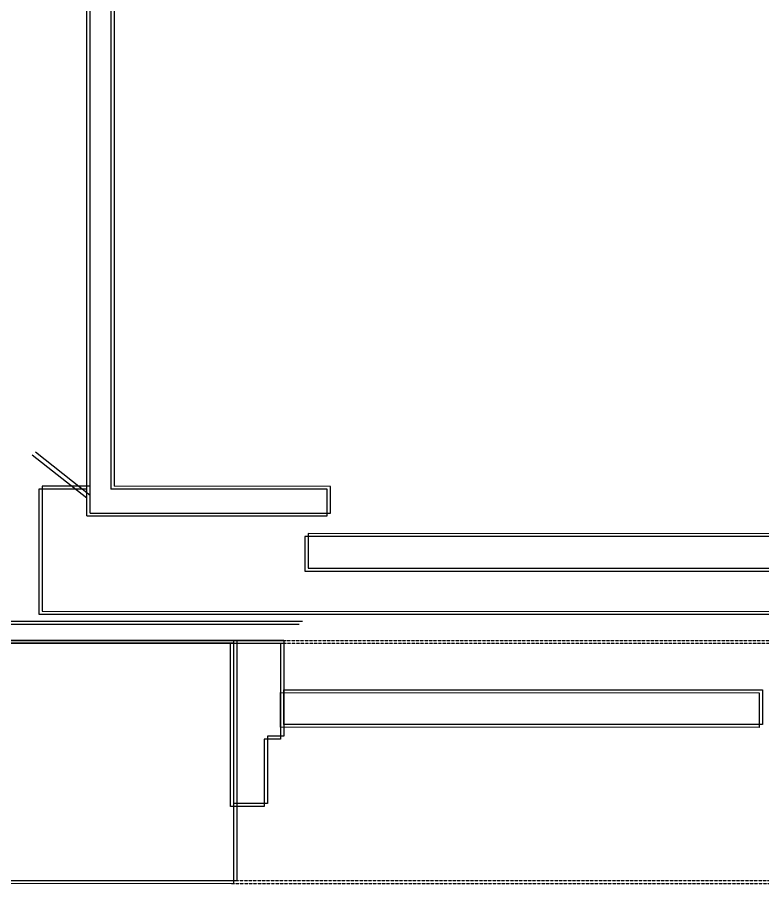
# Model space of a CAD drawing. Header units: inches. Extents: x 4821 to 127877, y 58012 to 433683.
# Drawn here: x 33652 to 34428, y 227184 to 228085 of the extents above; entities that cross this region are included whole.
import ezdxf

# ---------------------------------------------------------------- set-up
doc = ezdxf.new("R2010")
doc.units = ezdxf.units.IN
doc.header["$MEASUREMENT"] = 0
doc.linetypes.add('New Plans (8)$0$HIDDEN', pattern=[0.375, 0.25, -0.125])
for name, color, linetype in [('A-FURN-FIXD', 10, 'Continuous'), ('A-LIN-10', 8, 'Continuous'), ('A-WAL-CMU', 7, 'Continuous'), ('Base Layout$0$A-FLOR', 192, 'Continuous'), ('New Plans (8)$0$A-FLOR-OVHD', 8, 'New Plans (8)$0$HIDDEN')]:
    doc.layers.add(name, color=color, linetype=linetype)

# ---------------------------------------------------------------- blocks, each defined once
blk = doc.blocks.new('dxvcbvb')
at = {"layer": 'A-FURN-FIXD'}
for p, q in [((441660.39, -318772.01), (441660.38, -317422.01)), ((441635.39, -317452.01), (441635.38, -318744.19)), ((441410.38, -318744.24), (441635.38, -318744.19)), ((441410.39, -318772.07), (441410.38, -318744.24)), ((441660.38, -318744.18), (441710.38, -318744.17)), ((441710.38, -318744.17), (441710.41, -318874.17)), ((441660.39, -318772.01), (441410.39, -318772.07)), ((440809.39, -318793.52), (441433.39, -318793.37)), ((441433.39, -318793.37), (441433.4, -318829.37)), ((441433.4, -318829.37), (440809.4, -318829.52)), ((441710.41, -318874.17), (440815.41, -318874.38)), ((441510.9, -318904.22), (441458.9, -318904.23)), ((441458.9, -318904.23), (441458.92, -319004.23)), ((441510.94, -319074.22), (441510.9, -318904.22)), ((441458.91, -318955.81), (440960.91, -318955.93)), ((440960.91, -318955.93), (440960.92, -318991.93)), ((441458.92, -318991.81), (441458.91, -318955.81)), ((440960.92, -318991.93), (441458.92, -318991.81)), ((441458.92, -319004.23), (441475.92, -319004.22)), ((441475.92, -319004.22), (441475.94, -319074.22)), ((441475.94, -319074.22), (441510.94, -319074.22))]:
    blk.add_line(p, q, dxfattribs=at)

msp = doc.modelspace()

# ---------------------------------------------------------------- linework, layer by layer
at = {"layer": 'A-LIN-10'}
for p, q in [((33392.85, 227454.36), (33945.4, 227454.34)), ((33396.25, 227457.34), (33948.8, 227457.32))]:
    msp.add_line(p, q, dxfattribs=at)
at = {"layer": 'A-WAL-CMU'}
for p, q in [((33880.65, 227437.32), (33378.13, 227437.34)), ((33379.5, 227437.34), (33932.05, 227437.32)), ((33880.65, 227437.32), (33880.65, 227187.32)), ((33877.25, 227434.34), (33374.73, 227434.36)), ((33376.1, 227434.36), (33928.65, 227434.34)), ((33877.25, 227434.34), (33877.25, 227184.34)), ((33877.25, 227184.34), (33324.72, 227184.37)), ((33880.65, 227187.32), (33328.12, 227187.36))]:
    msp.add_line(p, q, dxfattribs=at)
at = {"layer": 'Base Layout$0$A-FLOR'}
for p, q in [((33667.63, 227630.46, 162522.56), (33724.61, 227585.48, 162522.56)), ((33667.63, 227630.46, 162522.56), (33724.61, 227585.48, 162522.56)), ((33671.03, 227633.45, 162522.56), (33728.01, 227588.46, 162522.56)), ((33671.03, 227633.45, 162522.56), (33728.01, 227588.46, 162522.56))]:
    msp.add_line(p, q, dxfattribs=at)
at = {"layer": 'New Plans (8)$0$A-FLOR-OVHD'}
for p, q in [((33877.4, 227437.32), (34977.4, 227437.32)), ((33874, 227434.34), (34974, 227434.34)), ((34974, 227184.34), (33874, 227184.34)), ((34977.4, 227187.32), (33877.4, 227187.32))]:
    msp.add_line(p, q, dxfattribs=at)

# ---------------------------------------------------------------- block references
at = {"layer": 'A-WAL-CMU', "xscale": -1, "rotation": 0.0003415270404083515}
for p in [(475383.01, 546341.46), (475386.41, 546344.45)]:
    msp.add_blockref('dxvcbvb', p, dxfattribs=at)

doc.saveas('drawing.dxf')
